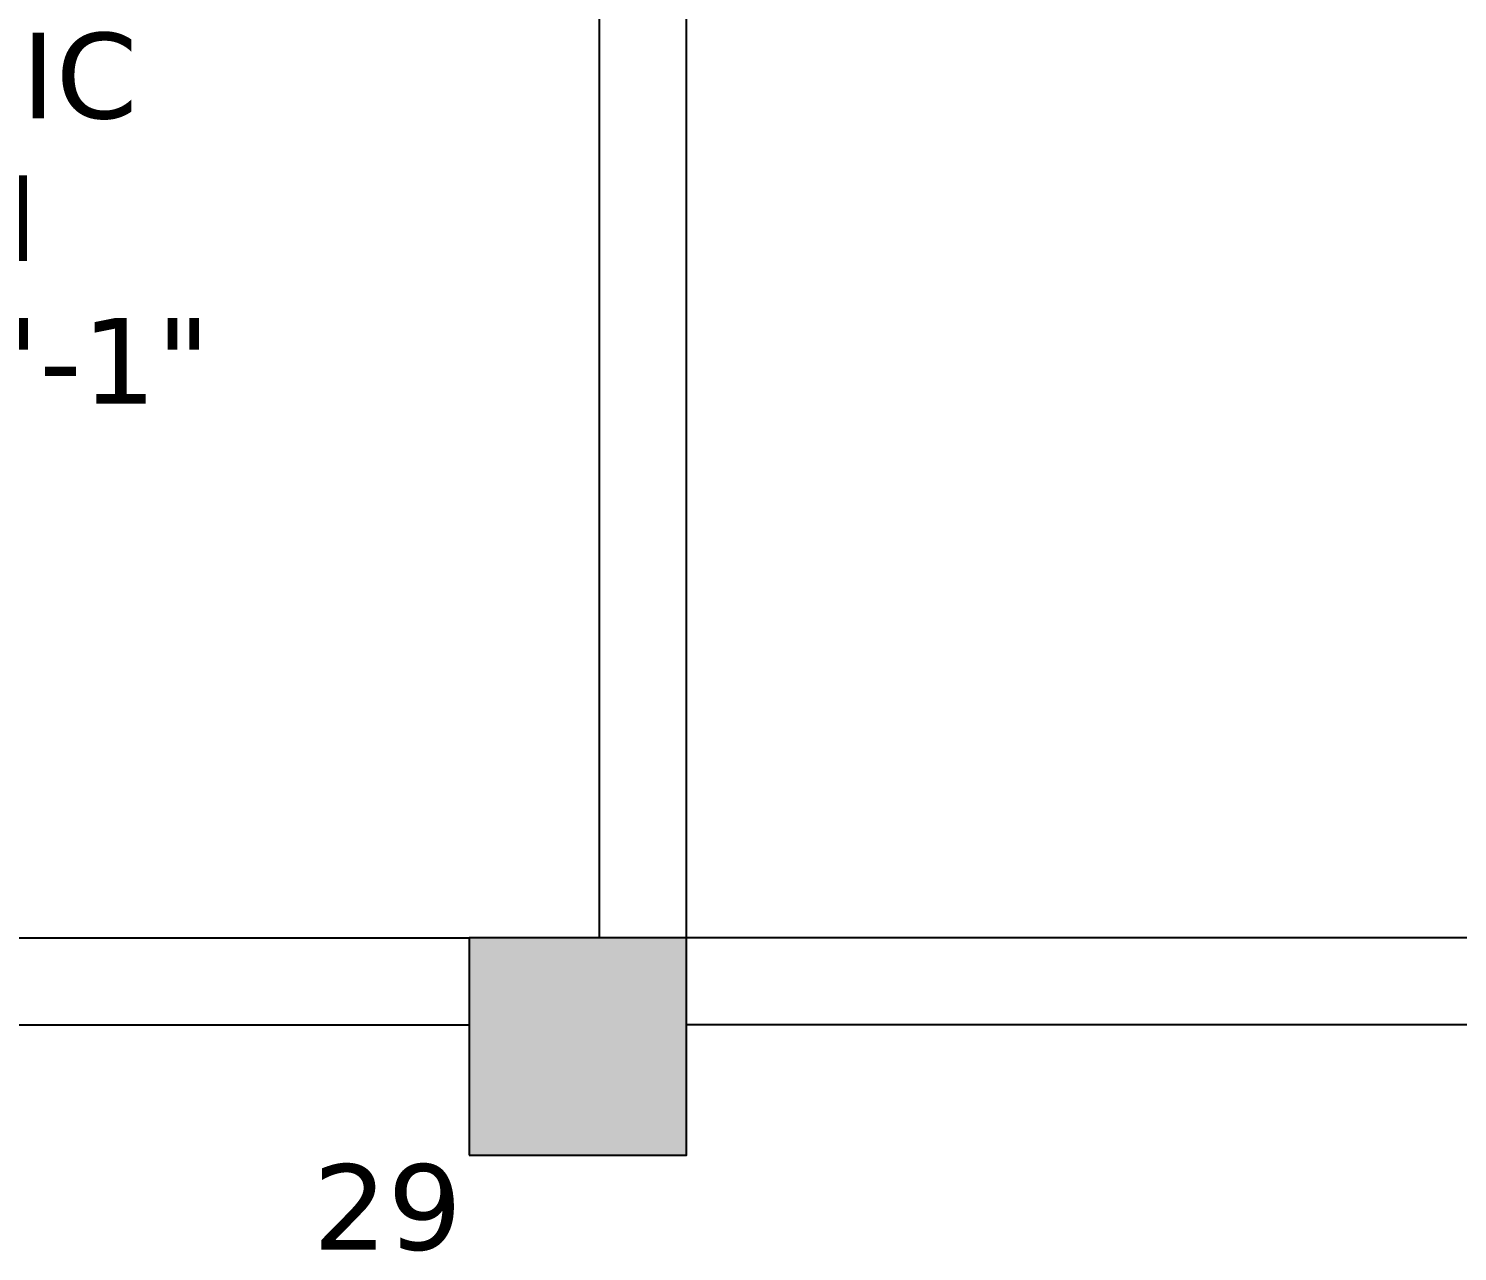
# Model space of a CAD drawing. Header units: millimetres. Extents: x -5691 to 68617, y -23008 to 84113.
# Drawn here: x 40503 to 43007, y 16748 to 18892 of the extents above; entities that cross this region are included whole.
import ezdxf

# ---------------------------------------------------------------- set-up
doc = ezdxf.new("R2010")
doc.units = ezdxf.units.MM
doc.header["$LTSCALE"] = 700
doc.header["$MEASUREMENT"] = 0
for name, color, linetype in [('architactur xref$0$COLUMN', 8, 'Continuous'), ('architactur xref$0$COLUMN HATCH', 8, 'Continuous'), ('architactur xref$0$TEXT', 8, 'Continuous'), ('architactur xref$0$WALL', 8, 'Continuous'), ('rcp$0$X-REF', 8, 'Continuous'), ('X-REF', 8, 'Continuous')]:
    doc.layers.add(name, color=color, linetype=linetype)
doc.styles.add('architactur xref$0$VERDANA', font='verdana.ttf')

# ---------------------------------------------------------------- blocks, each defined once
blk = doc.blocks.new('architactur xref')
at = {"layer": 'architactur xref$0$COLUMN HATCH', "linetype": 'Continuous'}
blk.add_hatch(color=256, dxfattribs=at).paths.add_polyline_path([(1640, 681), (1625, 681), (1625, 666), (1640, 666)])
at = {"layer": 'architactur xref$0$TEXT', "lineweight": 0}
blk.add_hatch(color=256, dxfattribs=at).paths.add_polyline_path([(1640, 681), (1625, 681), (1625, 666), (1640, 666)])
at = {"layer": 'architactur xref$0$COLUMN', "linetype": 'Continuous', "lineweight": 20}
blk.add_line((1779.527, 681), (1640, 681), dxfattribs=at)
at = {"layer": 'architactur xref$0$COLUMN', "linetype": 'Continuous'}
blk.add_lwpolyline([(1625, 666), (1640, 666), (1640, 681), (1625, 681)], close=True, dxfattribs=at)
at = {"layer": 'architactur xref$0$TEXT', "lineweight": 0}
blk.add_lwpolyline([(1625, 666), (1640, 666), (1640, 681), (1625, 681)], close=True, dxfattribs=at)
at = {"layer": 'architactur xref$0$WALL', "linetype": 'Continuous'}
for p, q in [((1634, 681), (1634, 971)), ((1640, 681), (1640, 971)), ((1578, 681), (1625, 681)), ((1779.527, 681), (1640, 681)), ((1578, 675), (1625, 675)), ((1941, 675), (1640, 675))]:
    blk.add_line(p, q, dxfattribs=at)
at = {"layer": 'architactur xref$0$TEXT', "linetype": 'Continuous', "insert": (1582.601, 730.621), "char_height": 5.90551, "width": 105.15822, "attachment_point": 5, "style": 'architactur xref$0$VERDANA'}
blk.add_mtext('ELECTRIC\\PROOM\\P8\'-8"X11\'-1"', dxfattribs=at)
at = {"layer": 'architactur xref$0$TEXT', "lineweight": 0, "insert": (1619.36, 662.374), "char_height": 5.9055, "width": 5.13915, "attachment_point": 5, "style": 'architactur xref$0$VERDANA'}
blk.add_mtext('29', dxfattribs=at)
blk = doc.blocks.new('rcp')
at = {"layer": 'rcp$0$X-REF', "xscale": 25.39999999999418, "yscale": 25.39999999999418, "zscale": 25.39999999999418}
blk.add_blockref('architactur xref', (0, 0), dxfattribs=at)

msp = doc.modelspace()

# ---------------------------------------------------------------- block references
at = {"layer": 'X-REF', "ltscale": 8}
msp.add_blockref('rcp', (0, 0), dxfattribs=at)

# ---------------------------------------------------------------- next in the draw order: block references
at = {"layer": 'X-REF', "xscale": 25.39999999999418, "yscale": 25.39999999999418, "zscale": 25.39999999999418}
msp.add_blockref('architactur xref', (0, 0), dxfattribs=at)

doc.saveas('drawing.dxf')
